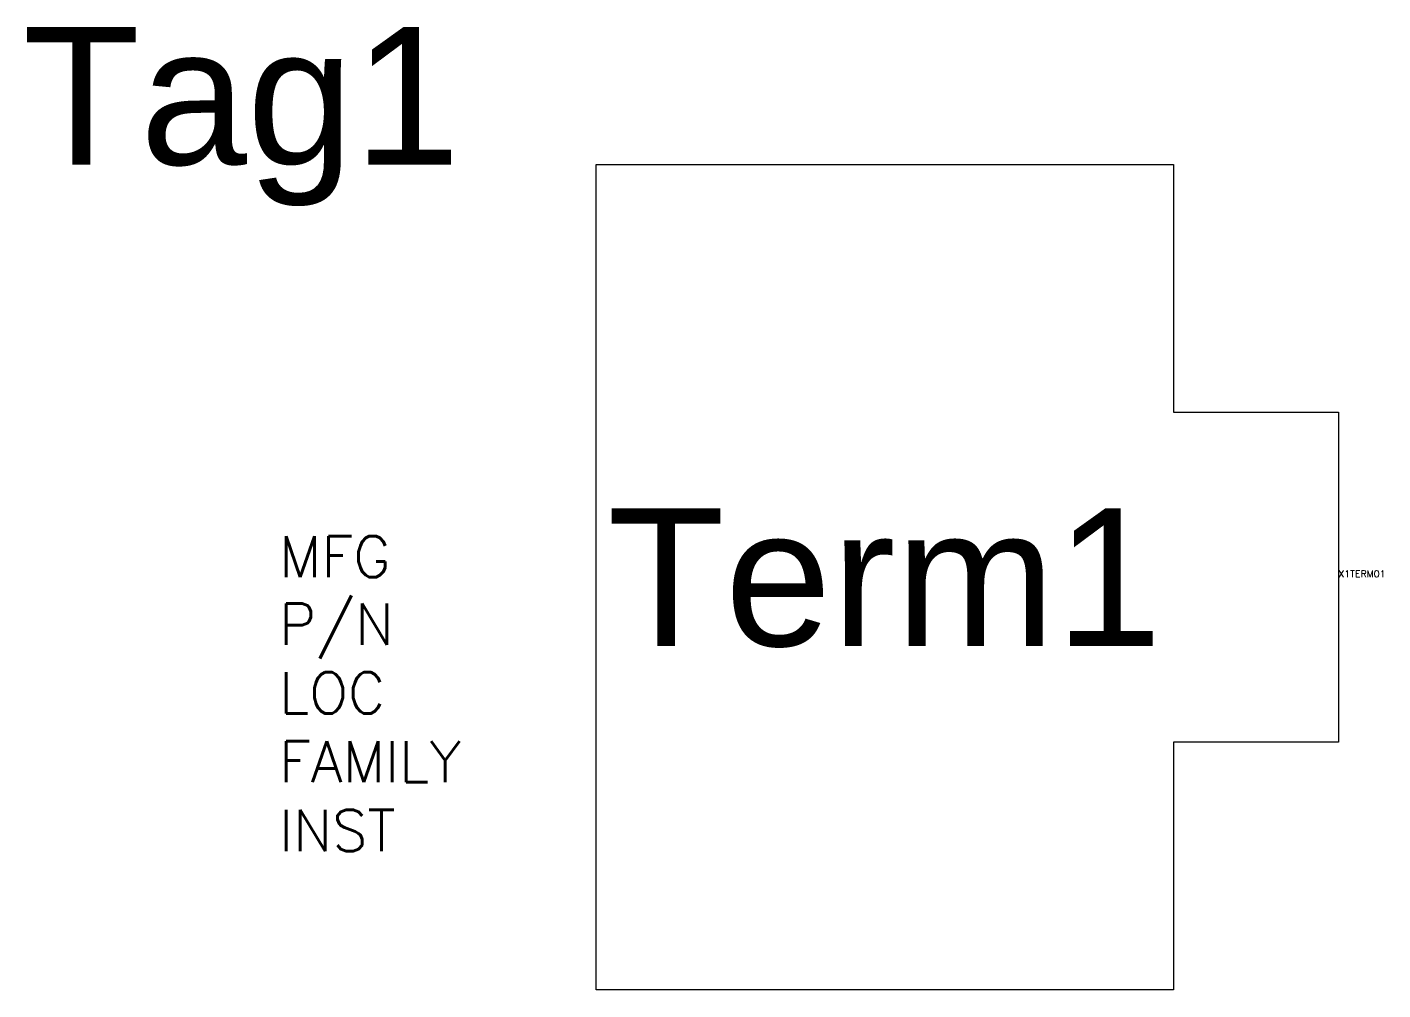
# Model space of a CAD drawing. Header units: inches. Extents: x -3.88 to 0.03, y -0.3 to 0.4.
# Drawn here: x -0.954 to 0.032, y -0.3 to 0.4 of the extents above; entities outside this region: 3.
import ezdxf
from ezdxf.enums import TextEntityAlignment as Align

# ---------------------------------------------------------------- set-up
doc = ezdxf.new("R2010")
doc.units = ezdxf.units.IN
doc.header["$MEASUREMENT"] = 0
doc.styles.add('INERCONNECT TABLES', font='arial.ttf', dxfattribs={"height": 0.1})
doc.styles.add('WD', font='romans.shx')

msp = doc.modelspace()

# ---------------------------------------------------------------- linework, layer by layer
msp.add_lwpolyline([(-0.54, 0.3), (-0.12, 0.3), (-0.12, 0.12), (0, 0.12), (0, -0.12), (-0.12, -0.12), (-0.12, -0.3), (-0.54, -0.3), (-0.54, 0.3)], close=True)

# ---------------------------------------------------------------- texts
at = {"style": 'INERCONNECT TABLES', "flags": 8}
for tag, text, p in [('Tag1', 'RJ45', (-0.63879, 0.35)), ('Desc1', '', (-3.5, 0.15)), ('Desc2', '', (-3.5, 0)), ('Desc3', '', (-3.5, -0.15))]:
    msp.add_attdef(tag, text=text, height=0.1, dxfattribs=at).set_placement(p, align=Align.MIDDLE_RIGHT)
at = {"linetype": 'Continuous', "style": 'INERCONNECT TABLES', "flags": 8}
msp.add_attdef('Term1', text='', height=0.1, dxfattribs=at).set_placement((-0.33, 0), align=Align.MIDDLE_CENTER)
at = {"style": 'WD', "flags": 9}
for tag, p, height in [('MFG', (-0.77071, 0), 0.03), ('X1TERM01', (0, 0), 0.005), ('P/N', (-0.77071, -0.04906), 0.03), ('LOC', (-0.77071, -0.09906), 0.03), ('FAMILY', (-0.77071, -0.14906), 0.03), ('INST', (-0.77071, -0.19906), 0.03)]:
    msp.add_attdef(tag, p, '', height=height, dxfattribs=at)

doc.saveas('drawing.dxf')
